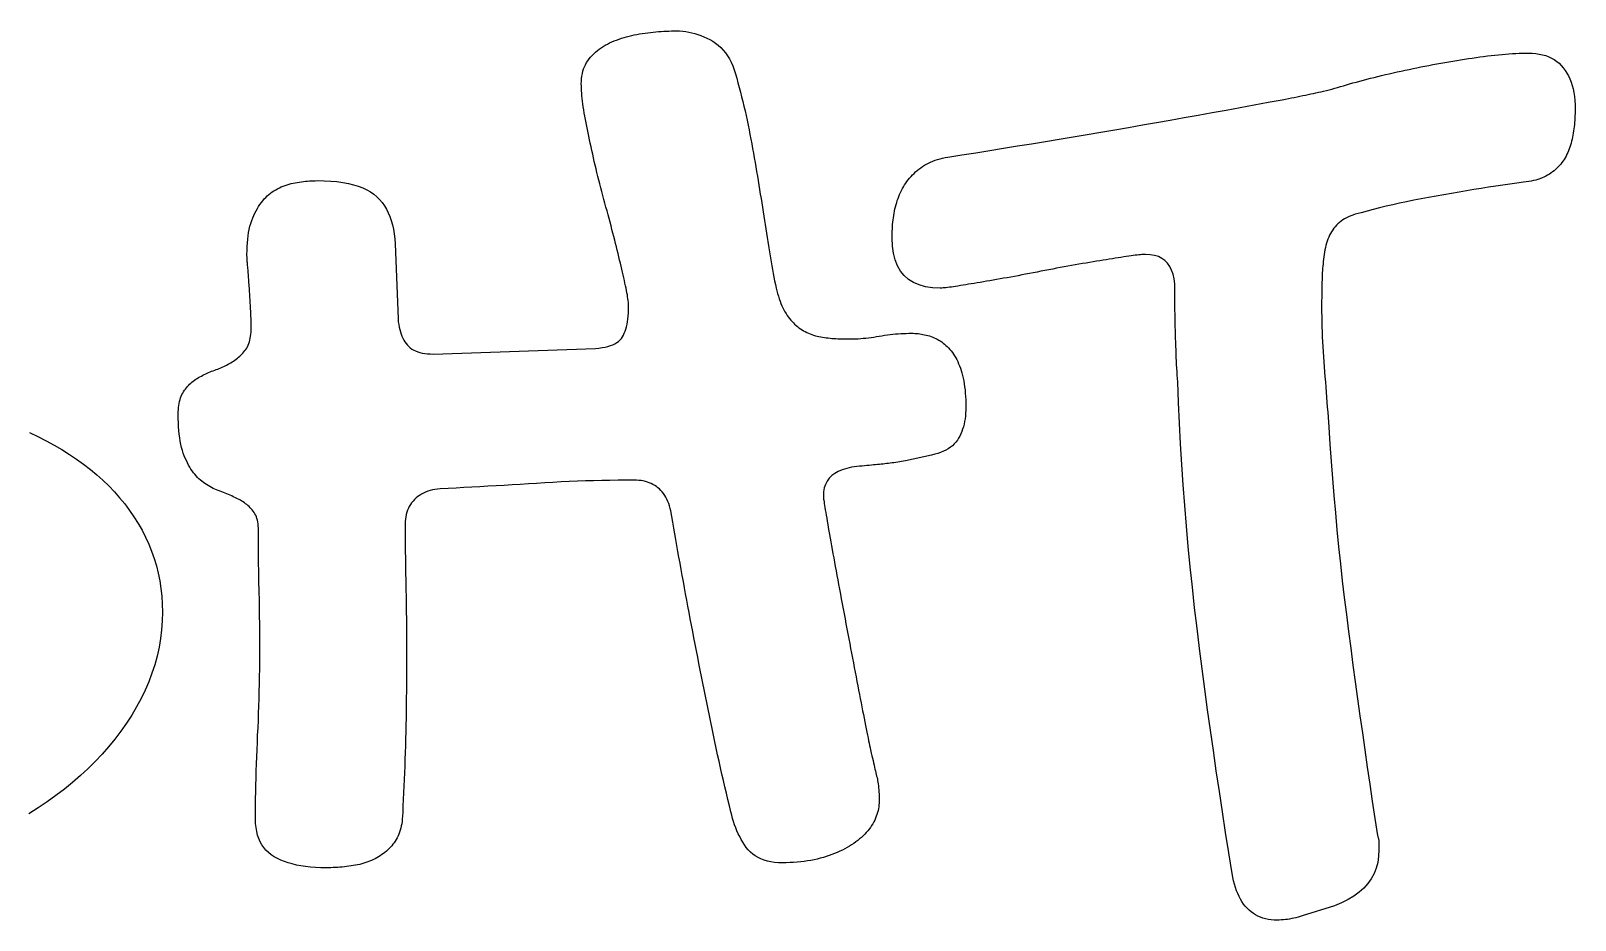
# Model space of a CAD drawing. Header units: millimetres. Extents: x 0 to 54.3, y 0.2 to 27.6.
# Drawn here: x 14.531 to 18.371, y 8.723 to 10.932 of the extents above; entities that cross this region are included whole.
import ezdxf

# ---------------------------------------------------------------- set-up
doc = ezdxf.new("R2010")
doc.units = ezdxf.units.MM

msp = doc.modelspace()

# ---------------------------------------------------------------- linework, layer by layer
for points in [[(16.0169, 10.2469), (16.0168, 10.2503), (16.0166, 10.254), (16.0163, 10.2579), (16.0159, 10.2621), (16.0153, 10.2666), (16.0146, 10.2714), (16.0138, 10.2764), (16.0129, 10.2817), (16.0118, 10.2873), (16.0107, 10.2932), (16.0094, 10.2993), (16.0079, 10.3057), (16.0064, 10.3123), (16.0049, 10.319), (16.0033, 10.326), (16.0016, 10.3331), (15.9999, 10.3403), (15.9982, 10.3477), (15.9964, 10.3553), (15.9945, 10.363), (15.9926, 10.3709), (15.9906, 10.379), (15.9886, 10.3872), (15.9866, 10.3956), (15.9845, 10.4041), (15.9823, 10.4127), (15.9801, 10.4214), (15.9779, 10.4302), (15.9756, 10.4391), (15.9732, 10.4481), (15.9708, 10.4572), (15.9684, 10.4664), (15.9659, 10.4757), (15.9633, 10.4851), (15.9607, 10.4946), (15.9581, 10.5042), (15.9554, 10.5138), (15.9529, 10.5234), (15.9503, 10.533), (15.9478, 10.5425), (15.9454, 10.552), (15.943, 10.5614), (15.9406, 10.5708), (15.9383, 10.5802), (15.9361, 10.5895), (15.9339, 10.5988), (15.9317, 10.608), (15.9296, 10.6173), (15.9276, 10.6264), (15.9256, 10.6355), (15.9236, 10.6444), (15.9217, 10.6533), (15.9198, 10.662), (15.918, 10.6707), (15.9163, 10.6792), (15.9146, 10.6877), (15.9129, 10.696), (15.9113, 10.7043), (15.9097, 10.7125), (15.9082, 10.7205), (15.9068, 10.7284), (15.9055, 10.7361), (15.9043, 10.7436), (15.9033, 10.7508), (15.9024, 10.7578), (15.9016, 10.7646), (15.9009, 10.7712), (15.9003, 10.7775), (15.8999, 10.7836), (15.8996, 10.7895), (15.8994, 10.7952), (15.8993, 10.8007), (15.8995, 10.8074), (15.9, 10.8139), (15.9008, 10.8202), (15.9019, 10.8263), (15.9034, 10.8322), (15.9051, 10.8378), (15.9072, 10.8433), (15.9096, 10.8485), (15.9124, 10.8536), (15.9154, 10.8584), (15.9188, 10.863), (15.9225, 10.8674), (15.9264, 10.8716), (15.9305, 10.8757), (15.9348, 10.8796), (15.9393, 10.8833), (15.9439, 10.8869), (15.9487, 10.8903), (15.9537, 10.8936), (15.9589, 10.8967), (15.9642, 10.8996), (15.9697, 10.9024), (15.9754, 10.905), (15.9812, 10.9075), (15.9872, 10.9098), (15.9933, 10.912), (15.9994, 10.914), (16.0056, 10.916), (16.0118, 10.9178), (16.0182, 10.9195), (16.0246, 10.9211), (16.0311, 10.9225), (16.0377, 10.9238), (16.0443, 10.925), (16.051, 10.9261), (16.0578, 10.9271), (16.0646, 10.9279), (16.0714, 10.9287), (16.0781, 10.9294), (16.0847, 10.93), (16.0913, 10.9306), (16.0979, 10.9311), (16.1044, 10.9315), (16.1108, 10.9318), (16.1172, 10.9321), (16.1236, 10.9323), (16.1299, 10.9324), (16.1361, 10.9324), (16.1438, 10.9322), (16.1515, 10.9317), (16.1591, 10.9308), (16.1667, 10.9295), (16.1743, 10.9279), (16.1818, 10.926), (16.1892, 10.9236), (16.1967, 10.9209), (16.2041, 10.9179), (16.2114, 10.9145), (16.2188, 10.9107), (16.2261, 10.9066), (16.2331, 10.902), (16.2398, 10.8969), (16.2461, 10.8912), (16.2521, 10.8849), (16.2576, 10.8781), (16.2628, 10.8708), (16.2676, 10.8628), (16.272, 10.8544), (16.276, 10.8453), (16.2796, 10.8357), (16.2828, 10.8256), (16.2857, 10.8149), (16.2889, 10.8033), (16.2921, 10.7917), (16.2951, 10.7801), (16.2981, 10.7685), (16.3009, 10.7569), (16.3037, 10.7452), (16.3064, 10.7336), (16.3091, 10.7219), (16.3116, 10.7102), (16.314, 10.6985), (16.3164, 10.6868), (16.3186, 10.6751), (16.3209, 10.6634), (16.323, 10.6518), (16.3252, 10.6402), (16.3273, 10.6286), (16.3293, 10.6171), (16.3313, 10.6057), (16.3333, 10.5943), (16.3353, 10.5829), (16.3372, 10.5716), (16.339, 10.5604), (16.3409, 10.5492), (16.3427, 10.538), (16.3445, 10.5269), (16.3462, 10.5159), (16.348, 10.5049), (16.3497, 10.494), (16.3514, 10.4832), (16.3531, 10.4724), (16.3548, 10.4616), (16.3565, 10.451), (16.3582, 10.4404), (16.3599, 10.4298), (16.3615, 10.4194), (16.3632, 10.4089), (16.3648, 10.3986), (16.3664, 10.3884), (16.3681, 10.3783), (16.3698, 10.3684), (16.3715, 10.3586), (16.3732, 10.3488), (16.3749, 10.3393), (16.3766, 10.3298), (16.3784, 10.3205), (16.3801, 10.3113), (16.3819, 10.3022), (16.3836, 10.2932), (16.3855, 10.2862), (16.3874, 10.2795), (16.3894, 10.273), (16.3915, 10.2667), (16.3936, 10.2607), (16.3959, 10.2549), (16.3982, 10.2494), (16.4007, 10.2441), (16.4032, 10.2391), (16.4058, 10.2344), (16.4085, 10.2298), (16.4112, 10.2255), (16.4141, 10.2215), (16.4171, 10.2176), (16.4201, 10.2138), (16.4233, 10.2102), (16.4266, 10.2068), (16.4299, 10.2035), (16.4334, 10.2004), (16.437, 10.1975), (16.4406, 10.1947), (16.4444, 10.192), (16.4482, 10.1896), (16.4522, 10.1873), (16.4562, 10.1851), (16.4603, 10.1831), (16.4644, 10.1812), (16.4686, 10.1795), (16.4728, 10.1778), (16.4771, 10.1764), (16.4814, 10.175), (16.4858, 10.1738), (16.4902, 10.1727), (16.4947, 10.1718), (16.4992, 10.171), (16.5038, 10.1704), (16.5085, 10.1698), (16.5131, 10.1693), (16.5179, 10.1688), (16.5227, 10.1684), (16.5276, 10.168), (16.5325, 10.1677), (16.5375, 10.1674), (16.5426, 10.1672), (16.5477, 10.167), (16.5529, 10.1669), (16.5582, 10.1668), (16.5635, 10.1668), (16.5694, 10.1668), (16.5755, 10.167), (16.5816, 10.1672), (16.5878, 10.1676), (16.5941, 10.168), (16.6004, 10.1686), (16.6068, 10.1692), (16.6133, 10.17), (16.6199, 10.1708), (16.6265, 10.1717), (16.6332, 10.1728), (16.64, 10.1739), (16.6468, 10.175), (16.6536, 10.1761), (16.6604, 10.177), (16.6671, 10.1779), (16.6738, 10.1786), (16.6805, 10.1793), (16.6872, 10.1798), (16.6938, 10.1802), (16.7005, 10.1806), (16.707, 10.1808), (16.7136, 10.181), (16.7202, 10.181), (16.7243, 10.181), (16.7284, 10.1808), (16.7326, 10.1805), (16.7367, 10.1801), (16.7408, 10.1796), (16.7449, 10.179), (16.7489, 10.1783), (16.753, 10.1775), (16.757, 10.1765), (16.7611, 10.1755), (16.7651, 10.1743), (16.7691, 10.173), (16.7731, 10.1716), (16.777, 10.17), (16.7809, 10.1682), (16.7846, 10.1663), (16.7884, 10.1642), (16.792, 10.1619), (16.7956, 10.1594), (16.7992, 10.1568), (16.8027, 10.154), (16.8061, 10.151), (16.8094, 10.1479), (16.8127, 10.1445), (16.8159, 10.141), (16.819, 10.1373), (16.822, 10.1334), (16.8249, 10.1292), (16.8277, 10.1248), (16.8303, 10.1203), (16.8329, 10.1155), (16.8353, 10.1105), (16.8376, 10.1053), (16.8398, 10.0999), (16.8419, 10.0943), (16.8439, 10.0884), (16.8457, 10.0824), (16.8474, 10.076), (16.849, 10.0694), (16.8503, 10.0625), (16.8515, 10.0554), (16.8526, 10.0479), (16.8535, 10.0402), (16.8542, 10.0323), (16.8547, 10.024), (16.8552, 10.0155), (16.8554, 10.0067), (16.8555, 9.9976), (16.8553, 9.99), (16.855, 9.9826), (16.8544, 9.9754), (16.8535, 9.9685), (16.8524, 9.9617), (16.851, 9.9551), (16.8494, 9.9488), (16.8476, 9.9426), (16.8455, 9.9367), (16.8431, 9.931), (16.8405, 9.9255), (16.8377, 9.9202), (16.8345, 9.9151), (16.8308, 9.9104), (16.8268, 9.9059), (16.8222, 9.9017), (16.8173, 9.8978), (16.8119, 9.8941), (16.806, 9.8908), (16.7997, 9.8877), (16.7929, 9.885), (16.7857, 9.8825), (16.7781, 9.8803), (16.77, 9.8783), (16.7059, 9.8641), (16.7009, 9.8632), (16.6959, 9.8624), (16.6911, 9.8616), (16.6862, 9.8608), (16.6815, 9.8601), (16.6768, 9.8594), (16.6721, 9.8588), (16.6675, 9.8582), (16.663, 9.8576), (16.6586, 9.8571), (16.6542, 9.8566), (16.6498, 9.8561), (16.6454, 9.8556), (16.6408, 9.8552), (16.6361, 9.8547), (16.6311, 9.8542), (16.626, 9.8537), (16.6207, 9.8532), (16.6152, 9.8527), (16.6095, 9.8521), (16.6036, 9.8516), (16.5975, 9.851), (16.5913, 9.8504), (16.5848, 9.8499), (16.5715, 9.848), (16.5593, 9.8454), (16.5482, 9.842), (16.5383, 9.8378), (16.5296, 9.8329), (16.5221, 9.8272), (16.5157, 9.8207), (16.5104, 9.8135), (16.5064, 9.8055), (16.5035, 9.7967), (16.5017, 9.7872), (16.5012, 9.7769), (16.5012, 9.7757), (16.5013, 9.774), (16.5016, 9.7719), (16.5019, 9.7691), (16.5024, 9.7659), (16.5029, 9.7622), (16.5036, 9.7579), (16.5043, 9.7531), (16.5052, 9.7478), (16.5061, 9.742), (16.5071, 9.7356), (16.5083, 9.7288), (16.5095, 9.7215), (16.5108, 9.714), (16.5121, 9.7061), (16.5135, 9.698), (16.515, 9.6896), (16.5165, 9.6809), (16.5181, 9.672), (16.5197, 9.6627), (16.5215, 9.6532), (16.5232, 9.6433), (16.5251, 9.6332), (16.527, 9.6228), (16.5289, 9.6122), (16.5309, 9.6014), (16.5329, 9.5905), (16.535, 9.5793), (16.5371, 9.568), (16.5392, 9.5565), (16.5414, 9.5449), (16.5436, 9.533), (16.5458, 9.521), (16.5481, 9.5088), (16.5504, 9.4965), (16.5528, 9.484), (16.5552, 9.4714), (16.5575, 9.4589), (16.5599, 9.4465), (16.5622, 9.4342), (16.5645, 9.422), (16.5668, 9.4098), (16.5691, 9.3978), (16.5714, 9.3858), (16.5737, 9.374), (16.5759, 9.3622), (16.5782, 9.3505), (16.5804, 9.3389), (16.5826, 9.3274), (16.5848, 9.3161), (16.5869, 9.3051), (16.589, 9.2942), (16.591, 9.2836), (16.5931, 9.2732), (16.5951, 9.263), (16.597, 9.253), (16.5989, 9.2432), (16.6008, 9.2336), (16.6026, 9.2243), (16.6044, 9.2151), (16.6062, 9.2063), (16.6078, 9.1979), (16.6094, 9.1899), (16.6109, 9.1824), (16.6124, 9.1753), (16.6138, 9.1686), (16.6151, 9.1624), (16.6163, 9.1565), (16.6174, 9.1512), (16.6185, 9.1462), (16.6195, 9.1417), (16.6204, 9.1377), (16.6219, 9.1312), (16.6233, 9.1251), (16.6247, 9.1192), (16.626, 9.1135), (16.6272, 9.1081), (16.6285, 9.1029), (16.6296, 9.098), (16.6307, 9.0933), (16.6318, 9.0889), (16.6328, 9.0847), (16.6338, 9.0808), (16.6347, 9.0771), (16.6355, 9.0734), (16.6363, 9.0695), (16.637, 9.0654), (16.6377, 9.0611), (16.6382, 9.0565), (16.6387, 9.0517), (16.6391, 9.0467), (16.6394, 9.0415), (16.6397, 9.0361), (16.6399, 9.0304), (16.64, 9.0245), (16.64, 9.0184), (16.6399, 9.0136), (16.6396, 9.0089), (16.639, 9.0042), (16.6383, 8.9995), (16.6372, 8.9948), (16.636, 8.9901), (16.6346, 8.9854), (16.6329, 8.9808), (16.631, 8.9761), (16.6289, 8.9715), (16.6266, 8.9669), (16.624, 8.9623), (16.6212, 8.9577), (16.6182, 8.9532), (16.615, 8.9489), (16.6116, 8.9446), (16.608, 8.9404), (16.6042, 8.9362), (16.6002, 8.9322), (16.5959, 8.9282), (16.5915, 8.9244), (16.5868, 8.9206), (16.5819, 8.9169), (16.5768, 8.9133), (16.5715, 8.9098), (16.5661, 8.9064), (16.5604, 8.9031), (16.5546, 8.9), (16.5485, 8.8969), (16.5423, 8.8939), (16.5359, 8.8911), (16.5293, 8.8884), (16.5226, 8.8858), (16.5156, 8.8833), (16.5085, 8.8809), (16.5012, 8.8786), (16.4936, 8.8765), (16.486, 8.8745), (16.4781, 8.8727), (16.4701, 8.8712), (16.4619, 8.8698), (16.4535, 8.8686), (16.445, 8.8676), (16.4363, 8.8667), (16.4274, 8.8661), (16.4183, 8.8656), (16.4091, 8.8653), (16.3997, 8.8652), (16.3895, 8.8655), (16.3799, 8.8663), (16.3707, 8.8676), (16.362, 8.8695), (16.3538, 8.8719), (16.346, 8.8748), (16.3388, 8.8783), (16.332, 8.8822), (16.3257, 8.8868), (16.3199, 8.8918), (16.3146, 8.8974), (16.3097, 8.9035), (16.3053, 8.91), (16.301, 8.9166), (16.297, 8.9234), (16.2932, 8.9303), (16.2897, 8.9374), (16.2864, 8.9447), (16.2833, 8.9521), (16.2805, 8.9597), (16.2779, 8.9674), (16.2755, 8.9754), (16.2734, 8.9834), (16.2715, 8.9917), (16.2676, 9.0071), (16.2638, 9.0227), (16.2601, 9.0383), (16.2563, 9.054), (16.2526, 9.0697), (16.249, 9.0856), (16.2454, 9.1015), (16.2418, 9.1175), (16.2382, 9.1335), (16.2347, 9.1497), (16.2313, 9.1659), (16.2278, 9.1822), (16.2244, 9.1985), (16.2211, 9.2148), (16.2177, 9.231), (16.2144, 9.2473), (16.2111, 9.2635), (16.2078, 9.2796), (16.2046, 9.2958), (16.2013, 9.3119), (16.1981, 9.3281), (16.195, 9.3441), (16.1918, 9.3602), (16.1887, 9.3762), (16.1856, 9.3922), (16.1825, 9.4082), (16.1794, 9.424), (16.1764, 9.4398), (16.1734, 9.4556), (16.1704, 9.4713), (16.1675, 9.4869), (16.1645, 9.5025), (16.1616, 9.518), (16.1587, 9.5334), (16.1559, 9.5488), (16.1531, 9.5641), (16.1503, 9.5793), (16.1475, 9.5944), (16.1448, 9.6094), (16.1421, 9.6243), (16.1394, 9.6391), (16.1368, 9.6538), (16.1342, 9.6683), (16.1317, 9.6828), (16.1292, 9.6971), (16.1267, 9.7113), (16.1243, 9.7255), (16.1219, 9.7395), (16.1203, 9.7459), (16.1185, 9.752), (16.1166, 9.7578), (16.1144, 9.7633), (16.112, 9.7686), (16.1094, 9.7735), (16.1067, 9.7782), (16.1037, 9.7826), (16.1005, 9.7867), (16.0972, 9.7905), (16.0936, 9.7941), (16.0899, 9.7973), (16.0859, 9.8003), (16.0818, 9.803), (16.0775, 9.8055), (16.073, 9.8077), (16.0684, 9.8097), (16.0636, 9.8114), (16.0586, 9.8128), (16.0535, 9.814), (16.0481, 9.8149), (16.0426, 9.8155), (16.0369, 9.8159), (16.0311, 9.816), (16.0109, 9.816), (15.9907, 9.8158), (15.9705, 9.8155), (15.9503, 9.8151), (15.93, 9.8146), (15.9098, 9.814), (15.8895, 9.8133), (15.8693, 9.8125), (15.849, 9.8115), (15.8287, 9.8105), (15.8084, 9.8093), (15.7881, 9.808), (15.7678, 9.8067), (15.7475, 9.8054), (15.7274, 9.8042), (15.7072, 9.803), (15.6872, 9.8018), (15.6672, 9.8007), (15.6473, 9.7996), (15.6274, 9.7985), (15.6076, 9.7975), (15.5879, 9.7965), (15.5682, 9.7956), (15.5486, 9.7947), (15.5419, 9.7939), (15.5354, 9.7929), (15.5292, 9.7917), (15.5233, 9.7901), (15.5175, 9.7883), (15.5121, 9.7862), (15.5069, 9.7838), (15.5019, 9.7812), (15.4972, 9.7783), (15.4927, 9.7751), (15.4885, 9.7717), (15.4845, 9.768), (15.4808, 9.764), (15.4774, 9.7598), (15.4744, 9.7555), (15.4716, 9.7509), (15.4692, 9.7462), (15.4671, 9.7412), (15.4653, 9.7361), (15.4639, 9.7308), (15.4628, 9.7252), (15.462, 9.7195), (15.4615, 9.7136), (15.4613, 9.7074), (15.4613, 9.6935), (15.4614, 9.6796), (15.4614, 9.6657), (15.4615, 9.6518), (15.4616, 9.638), (15.4618, 9.6242), (15.4619, 9.6104), (15.4621, 9.5966), (15.4623, 9.5829), (15.4626, 9.5692), (15.4628, 9.5555), (15.4631, 9.5418), (15.4634, 9.5282), (15.4637, 9.5144), (15.4639, 9.5007), (15.4641, 9.4868), (15.4643, 9.473), (15.4644, 9.459), (15.4646, 9.4451), (15.4647, 9.431), (15.4648, 9.417), (15.4648, 9.4029), (15.4649, 9.3887), (15.4649, 9.3745), (15.4649, 9.3581), (15.4648, 9.3417), (15.4647, 9.3252), (15.4646, 9.3086), (15.4644, 9.2919), (15.4642, 9.2752), (15.464, 9.2584), (15.4637, 9.2415), (15.4634, 9.2246), (15.463, 9.2075), (15.4626, 9.1904), (15.4622, 9.1733), (15.4618, 9.1561), (15.4613, 9.139), (15.4607, 9.1221), (15.4601, 9.1052), (15.4595, 9.0884), (15.4589, 9.0718), (15.4582, 9.0552), (15.4575, 9.0387), (15.4567, 9.0224), (15.4559, 9.0061), (15.4551, 8.9899), (15.4542, 8.9738), (15.4535, 8.968), (15.4527, 8.9623), (15.4516, 8.9568), (15.4504, 8.9515), (15.4489, 8.9463), (15.4473, 8.9414), (15.4455, 8.9365), (15.4435, 8.9319), (15.4414, 8.9274), (15.439, 8.9232), (15.4365, 8.919), (15.4337, 8.9151), (15.4309, 8.9113), (15.4278, 8.9076), (15.4247, 8.9041), (15.4215, 8.9006), (15.4181, 8.8973), (15.4146, 8.8942), (15.411, 8.8911), (15.4072, 8.8882), (15.4034, 8.8854), (15.3994, 8.8827), (15.3952, 8.8801), (15.391, 8.8777), (15.3866, 8.8754), (15.3822, 8.8732), (15.3776, 8.8711), (15.373, 8.8692), (15.3682, 8.8674), (15.3634, 8.8657), (15.3585, 8.8641), (15.3534, 8.8627), (15.3483, 8.8613), (15.343, 8.8601), (15.3377, 8.8591), (15.3322, 8.8581), (15.3267, 8.8573), (15.3212, 8.8565), (15.3157, 8.8558), (15.3102, 8.8551), (15.3046, 8.8546), (15.2991, 8.8541), (15.2935, 8.8537), (15.2879, 8.8534), (15.2823, 8.8531), (15.2767, 8.8529), (15.2711, 8.8528), (15.2655, 8.8528), (15.2518, 8.853), (15.2386, 8.8535), (15.226, 8.8545), (15.2138, 8.8558), (15.2022, 8.8576), (15.1911, 8.8597), (15.1806, 8.8622), (15.1705, 8.865), (15.161, 8.8683), (15.152, 8.8719), (15.1435, 8.876), (15.1355, 8.8804), (15.1281, 8.8852), (15.1214, 8.8906), (15.1152, 8.8966), (15.1098, 8.903), (15.105, 8.91), (15.1008, 8.9175), (15.0972, 8.9256), (15.0943, 8.9342), (15.0921, 8.9433), (15.0905, 8.953), (15.0895, 8.9631), (15.0892, 8.9738), (15.0892, 8.9905), (15.0894, 9.0073), (15.0895, 9.0243), (15.0898, 9.0413), (15.0901, 9.0585), (15.0905, 9.0758), (15.091, 9.0932), (15.0916, 9.1107), (15.0922, 9.1284), (15.0929, 9.1462), (15.0937, 9.1641), (15.0945, 9.1822), (15.0954, 9.2003), (15.0962, 9.2184), (15.0969, 9.2366), (15.0975, 9.2548), (15.0981, 9.273), (15.0986, 9.2912), (15.099, 9.3095), (15.0993, 9.3278), (15.0996, 9.3461), (15.0997, 9.3644), (15.0998, 9.3828), (15.0999, 9.4012), (15.0999, 9.4136), (15.0998, 9.426), (15.0998, 9.4383), (15.0997, 9.4505), (15.0996, 9.4627), (15.0994, 9.4748), (15.0993, 9.4869), (15.0991, 9.4989), (15.0989, 9.5108), (15.0987, 9.5227), (15.0984, 9.5345), (15.0981, 9.5463), (15.0978, 9.558), (15.0976, 9.5698), (15.0973, 9.5817), (15.0971, 9.5937), (15.0969, 9.6057), (15.0968, 9.6177), (15.0966, 9.6298), (15.0965, 9.642), (15.0964, 9.6543), (15.0964, 9.6666), (15.0963, 9.679), (15.0963, 9.6914), (15.0962, 9.6969), (15.0959, 9.7022), (15.0954, 9.7073), (15.0946, 9.7121), (15.0937, 9.7166), (15.0925, 9.721), (15.0912, 9.7251), (15.0896, 9.729), (15.0878, 9.7326), (15.0858, 9.736), (15.0836, 9.7392), (15.0812, 9.7421), (15.0786, 9.7449), (15.076, 9.7476), (15.0732, 9.7502), (15.0704, 9.7527), (15.0675, 9.7552), (15.0645, 9.7575), (15.0614, 9.7598), (15.0582, 9.7619), (15.055, 9.764), (15.0516, 9.766), (15.0482, 9.7679), (15.0447, 9.7697), (15.0411, 9.7715), (15.0374, 9.7733), (15.0337, 9.775), (15.0299, 9.7768), (15.026, 9.7785), (15.022, 9.7802), (15.0179, 9.7819), (15.0138, 9.7836), (15.0096, 9.7853), (15.0054, 9.7869), (15.001, 9.7886), (14.9966, 9.7902), (14.9922, 9.7919), (14.9879, 9.7937), (14.9836, 9.7957), (14.9794, 9.7978), (14.9753, 9.8001), (14.9712, 9.8025), (14.9673, 9.805), (14.9634, 9.8076), (14.9596, 9.8104), (14.9558, 9.8133), (14.9521, 9.8164), (14.9485, 9.8196), (14.945, 9.823), (14.9416, 9.8266), (14.9382, 9.8305), (14.935, 9.8346), (14.9318, 9.839), (14.9287, 9.8436), (14.9257, 9.8485), (14.9228, 9.8536), (14.92, 9.859), (14.9173, 9.8646), (14.9146, 9.8705), (14.912, 9.8766), (14.9096, 9.883), (14.9074, 9.8898), (14.9054, 9.897), (14.9036, 9.9047), (14.9021, 9.9127), (14.9007, 9.9211), (14.8995, 9.9299), (14.8986, 9.9391), (14.8979, 9.9487), (14.8973, 9.9587), (14.897, 9.9691), (14.8969, 9.9798), (14.897, 9.9857), (14.8973, 9.9913), (14.8977, 9.9967), (14.8984, 10.0019), (14.8992, 10.0069), (14.9002, 10.0117), (14.9015, 10.0162), (14.9028, 10.0206), (14.9044, 10.0247), (14.9062, 10.0287), (14.9081, 10.0324), (14.9103, 10.0359), (14.9125, 10.0393), (14.9149, 10.0425), (14.9174, 10.0457), (14.92, 10.0487), (14.9226, 10.0516), (14.9254, 10.0544), (14.9283, 10.0571), (14.9312, 10.0597), (14.9343, 10.0621), (14.9375, 10.0645), (14.9407, 10.0667), (14.9441, 10.0689), (14.9475, 10.0709), (14.951, 10.0729), (14.9545, 10.0748), (14.958, 10.0767), (14.9616, 10.0785), (14.9652, 10.0802), (14.9689, 10.0819), (14.9726, 10.0835), (14.9763, 10.0851), (14.9801, 10.0865), (14.9839, 10.088), (14.9877, 10.0893), (14.9916, 10.0907), (14.9954, 10.0921), (14.9991, 10.0936), (15.0028, 10.0952), (15.0065, 10.0968), (15.0102, 10.0985), (15.0138, 10.1002), (15.0174, 10.102), (15.0209, 10.1039), (15.0244, 10.1058), (15.0279, 10.1078), (15.0313, 10.1098), (15.0347, 10.1119), (15.038, 10.1141), (15.0411, 10.1164), (15.0442, 10.1188), (15.0472, 10.1213), (15.05, 10.1238), (15.0528, 10.1265), (15.0555, 10.1292), (15.058, 10.132), (15.0605, 10.1349), (15.0629, 10.1379), (15.0652, 10.141), (15.0673, 10.1442), (15.0692, 10.1477), (15.071, 10.1514), (15.0726, 10.1553), (15.074, 10.1595), (15.0752, 10.1639), (15.0762, 10.1685), (15.077, 10.1734), (15.0777, 10.1785), (15.0781, 10.1839), (15.0784, 10.1895), (15.0785, 10.1953), (15.0785, 10.1989), (15.0785, 10.2026), (15.0784, 10.2065), (15.0783, 10.2104), (15.0782, 10.2145), (15.0781, 10.2186), (15.0779, 10.2229), (15.0777, 10.2273), (15.0775, 10.2318), (15.0773, 10.2365), (15.077, 10.2412), (15.0767, 10.246), (15.0764, 10.2509), (15.0761, 10.2557), (15.0759, 10.2605), (15.0756, 10.2653), (15.0753, 10.27), (15.075, 10.2747), (15.0747, 10.2794), (15.0744, 10.284), (15.0741, 10.2886), (15.0738, 10.2931), (15.0735, 10.2976), (15.0732, 10.3021), (15.0729, 10.3065), (15.0726, 10.3108), (15.0723, 10.3151), (15.072, 10.3192), (15.0717, 10.3233), (15.0714, 10.3273), (15.0711, 10.3311), (15.0708, 10.3349), (15.0705, 10.3387), (15.0702, 10.3423), (15.0699, 10.3458), (15.0696, 10.3493), (15.0693, 10.3526), (15.0691, 10.3557), (15.0688, 10.3587), (15.0686, 10.3615), (15.0684, 10.364), (15.0683, 10.3664), (15.0681, 10.3686), (15.068, 10.3707), (15.0679, 10.3725), (15.0679, 10.3741), (15.0679, 10.3756), (15.0678, 10.3769), (15.068, 10.3868), (15.0683, 10.3964), (15.0689, 10.4057), (15.0697, 10.4146), (15.0708, 10.4232), (15.0721, 10.4314), (15.0736, 10.4393), (15.0754, 10.4469), (15.0774, 10.4542), (15.0796, 10.4611), (15.0821, 10.4677), (15.0848, 10.4739), (15.0876, 10.4799), (15.0906, 10.4856), (15.0937, 10.4911), (15.0969, 10.4963), (15.1002, 10.5013), (15.1037, 10.506), (15.1072, 10.5105), (15.1109, 10.5147), (15.1146, 10.5187), (15.1185, 10.5224), (15.1225, 10.5259), (15.1266, 10.5291), (15.1308, 10.5322), (15.1351, 10.535), (15.1394, 10.5377), (15.1439, 10.5402), (15.1484, 10.5425), (15.1531, 10.5447), (15.1578, 10.5467), (15.1626, 10.5485), (15.1675, 10.5502), (15.1725, 10.5516), (15.1775, 10.5529), (15.1827, 10.5541), (15.1879, 10.555), (15.193, 10.556), (15.1981, 10.5568), (15.2032, 10.5575), (15.2082, 10.5582), (15.2132, 10.5587), (15.2181, 10.5592), (15.223, 10.5596), (15.2279, 10.5599), (15.2328, 10.5601), (15.2376, 10.5602), (15.2423, 10.5603), (15.2597, 10.56), (15.2761, 10.5592), (15.2917, 10.5578), (15.3063, 10.5558), (15.3201, 10.5533), (15.3329, 10.5503), (15.3448, 10.5467), (15.3559, 10.5425), (15.366, 10.5377), (15.3752, 10.5325), (15.3836, 10.5266), (15.391, 10.5202), (15.3977, 10.5133), (15.4039, 10.5059), (15.4095, 10.4979), (15.4146, 10.4895), (15.4192, 10.4805), (15.4233, 10.471), (15.4268, 10.4611), (15.4298, 10.4506), (15.4322, 10.4396), (15.4342, 10.4281), (15.4355, 10.4161), (15.4364, 10.4036), (15.4435, 10.2166), (15.4442, 10.2097), (15.4452, 10.203), (15.4463, 10.1966), (15.4477, 10.1904), (15.4493, 10.1846), (15.4511, 10.179), (15.4531, 10.1738), (15.4554, 10.1688), (15.4579, 10.1641), (15.4606, 10.1596), (15.4635, 10.1555), (15.4667, 10.1517), (15.4701, 10.1481), (15.4739, 10.1449), (15.478, 10.1419), (15.4825, 10.1393), (15.4873, 10.137), (15.4925, 10.135), (15.498, 10.1333), (15.5039, 10.1319), (15.5101, 10.1308), (15.5166, 10.13), (15.5235, 10.1296), (15.5308, 10.1294), (15.9349, 10.1436), (15.9433, 10.1444), (15.9511, 10.1454), (15.9585, 10.1468), (15.9653, 10.1484), (15.9716, 10.1503), (15.9775, 10.1525), (15.9828, 10.1551), (15.9876, 10.1579), (15.9919, 10.161), (15.9957, 10.1644), (15.9989, 10.1681), (16.0017, 10.1721), (16.0041, 10.1765), (16.0063, 10.1811), (16.0083, 10.1862), (16.0101, 10.1915), (16.0117, 10.1972), (16.0131, 10.2033), (16.0142, 10.2097), (16.0152, 10.2164), (16.0159, 10.2235), (16.0164, 10.231), (16.0167, 10.2388), (16.0169, 10.2469)], [(17.3024, 10.3769), (17.2998, 10.3768), (17.2969, 10.3767), (17.2936, 10.3765), (17.29, 10.3762), (17.286, 10.3758), (17.2817, 10.3753), (17.277, 10.3748), (17.2719, 10.3741), (17.2665, 10.3734), (17.2607, 10.3726), (17.2546, 10.3717), (17.2481, 10.3707), (17.2413, 10.3696), (17.2344, 10.3685), (17.2272, 10.3674), (17.2199, 10.3662), (17.2124, 10.365), (17.2047, 10.3638), (17.1968, 10.3625), (17.1887, 10.3612), (17.1805, 10.3598), (17.172, 10.3584), (17.1634, 10.357), (17.1546, 10.3555), (17.1457, 10.354), (17.1366, 10.3525), (17.1276, 10.3509), (17.1184, 10.3493), (17.1092, 10.3476), (17.0998, 10.346), (17.0905, 10.3442), (17.081, 10.3425), (17.0715, 10.3407), (17.0619, 10.3388), (17.0522, 10.337), (17.0424, 10.335), (17.0327, 10.3331), (17.023, 10.3313), (17.0135, 10.3294), (17.004, 10.3276), (16.9947, 10.3259), (16.9855, 10.3241), (16.9763, 10.3225), (16.9672, 10.3208), (16.9583, 10.3192), (16.9494, 10.3176), (16.9407, 10.3161), (16.932, 10.3146), (16.9235, 10.3131), (16.9152, 10.3117), (16.9071, 10.3103), (16.8991, 10.3089), (16.8913, 10.3076), (16.8837, 10.3063), (16.8763, 10.3051), (16.8691, 10.3039), (16.8621, 10.3027), (16.8553, 10.3016), (16.8486, 10.3005), (16.8421, 10.2994), (16.8359, 10.2984), (16.8301, 10.2975), (16.8246, 10.2967), (16.8195, 10.296), (16.8147, 10.2953), (16.8103, 10.2948), (16.8062, 10.2943), (16.8026, 10.2939), (16.7992, 10.2936), (16.7962, 10.2934), (16.7936, 10.2932), (16.7914, 10.2932), (16.7723, 10.2941), (16.7549, 10.2967), (16.7392, 10.301), (16.7251, 10.3071), (16.7127, 10.3148), (16.7019, 10.3244), (16.6928, 10.3356), (16.6853, 10.3486), (16.6795, 10.3633), (16.6754, 10.3798), (16.6729, 10.3979), (16.6721, 10.4178), (16.6721, 10.4235), (16.6723, 10.4291), (16.6725, 10.4347), (16.6728, 10.4403), (16.6732, 10.4459), (16.6736, 10.4514), (16.6742, 10.457), (16.6748, 10.4626), (16.6756, 10.4681), (16.6764, 10.4736), (16.6773, 10.4791), (16.6783, 10.4846), (16.6794, 10.4901), (16.6807, 10.4954), (16.682, 10.5007), (16.6836, 10.506), (16.6852, 10.5111), (16.687, 10.5162), (16.6889, 10.5212), (16.691, 10.5262), (16.6932, 10.531), (16.6955, 10.5358), (16.698, 10.5405), (16.7006, 10.5451), (16.7033, 10.5497), (16.7062, 10.5541), (16.7092, 10.5584), (16.7124, 10.5627), (16.7158, 10.5668), (16.7193, 10.5707), (16.7229, 10.5746), (16.7267, 10.5784), (16.7306, 10.582), (16.7347, 10.5856), (16.7389, 10.589), (16.7433, 10.5923), (16.7479, 10.5955), (16.7526, 10.5985), (16.7575, 10.6013), (16.7627, 10.604), (16.768, 10.6065), (16.7736, 10.6088), (16.7793, 10.6109), (16.7852, 10.6129), (16.7914, 10.6147), (16.7977, 10.6163), (16.8042, 10.6178), (16.811, 10.619), (16.8457, 10.6244), (16.8804, 10.6298), (16.915, 10.6353), (16.9496, 10.6408), (16.9843, 10.6464), (17.0188, 10.652), (17.0534, 10.6576), (17.0879, 10.6634), (17.1224, 10.6691), (17.1569, 10.6749), (17.1914, 10.6808), (17.2258, 10.6867), (17.2603, 10.6927), (17.2948, 10.6987), (17.3293, 10.7047), (17.3639, 10.7108), (17.3986, 10.717), (17.4332, 10.7232), (17.468, 10.7295), (17.5028, 10.7358), (17.5376, 10.7421), (17.5725, 10.7485), (17.6075, 10.755), (17.6425, 10.7615), (17.6501, 10.763), (17.6576, 10.7644), (17.665, 10.7659), (17.6723, 10.7673), (17.6795, 10.7687), (17.6865, 10.7702), (17.6934, 10.7716), (17.7002, 10.773), (17.7069, 10.7743), (17.7134, 10.7757), (17.7198, 10.7771), (17.7261, 10.7784), (17.7324, 10.7798), (17.7389, 10.7812), (17.7454, 10.7828), (17.7521, 10.7844), (17.7588, 10.7862), (17.7658, 10.788), (17.7728, 10.7899), (17.78, 10.7918), (17.7872, 10.7939), (17.7946, 10.7961), (17.8022, 10.7983), (17.8098, 10.8007), (17.8182, 10.803), (17.8267, 10.8054), (17.8353, 10.8077), (17.8441, 10.81), (17.8529, 10.8124), (17.8619, 10.8147), (17.871, 10.817), (17.8803, 10.8192), (17.8896, 10.8215), (17.8991, 10.8238), (17.9087, 10.826), (17.9184, 10.8283), (17.9282, 10.8305), (17.938, 10.8326), (17.9479, 10.8348), (17.9577, 10.8369), (17.9676, 10.8389), (17.9774, 10.8409), (17.9873, 10.8429), (17.9972, 10.8449), (18.0071, 10.8468), (18.017, 10.8487), (18.0269, 10.8505), (18.0368, 10.8523), (18.0468, 10.854), (18.0566, 10.8557), (18.0664, 10.8574), (18.0762, 10.859), (18.0859, 10.8606), (18.0956, 10.8621), (18.1052, 10.8635), (18.1148, 10.8649), (18.1243, 10.8663), (18.1338, 10.8676), (18.1432, 10.8689), (18.1526, 10.8701), (18.1619, 10.8712), (18.171, 10.8723), (18.18, 10.8732), (18.1889, 10.874), (18.1976, 10.8748), (18.2062, 10.8754), (18.2147, 10.876), (18.223, 10.8764), (18.2312, 10.8768), (18.2393, 10.877), (18.2472, 10.8772), (18.255, 10.8772), (18.2643, 10.877), (18.2732, 10.8762), (18.2817, 10.8749), (18.2899, 10.8732), (18.2976, 10.8709), (18.305, 10.8681), (18.312, 10.8648), (18.3187, 10.861), (18.3249, 10.8567), (18.3308, 10.8519), (18.3362, 10.8465), (18.3413, 10.8407), (18.346, 10.8344), (18.3503, 10.8277), (18.3542, 10.8206), (18.3576, 10.8131), (18.3607, 10.8052), (18.3633, 10.7969), (18.3656, 10.7881), (18.3674, 10.779), (18.3689, 10.7694), (18.3699, 10.7595), (18.3705, 10.7491), (18.3707, 10.7383), (18.3707, 10.7327), (18.3705, 10.7271), (18.3704, 10.7216), (18.3701, 10.7161), (18.3698, 10.7106), (18.3694, 10.7052), (18.3689, 10.6998), (18.3683, 10.6944), (18.3677, 10.6891), (18.367, 10.6838), (18.3662, 10.6786), (18.3653, 10.6733), (18.3644, 10.6682), (18.3633, 10.6631), (18.3621, 10.6582), (18.3608, 10.6533), (18.3594, 10.6485), (18.3578, 10.6437), (18.3561, 10.6391), (18.3543, 10.6346), (18.3523, 10.6301), (18.3503, 10.6257), (18.3481, 10.6215), (18.3458, 10.6173), (18.3433, 10.6132), (18.3407, 10.6092), (18.338, 10.6054), (18.3351, 10.6016), (18.332, 10.598), (18.3288, 10.5946), (18.3255, 10.5912), (18.322, 10.588), (18.3184, 10.5849), (18.3146, 10.5819), (18.3107, 10.579), (18.3066, 10.5763), (18.3023, 10.5737), (18.2979, 10.5713), (18.2932, 10.5691), (18.2884, 10.567), (18.2833, 10.5651), (18.2781, 10.5634), (18.2727, 10.5619), (18.267, 10.5605), (18.2612, 10.5593), (18.2552, 10.5583), (18.2489, 10.5574), (18.2425, 10.5567), (18.2255, 10.5543), (18.2083, 10.5518), (18.1909, 10.5492), (18.1733, 10.5465), (18.1554, 10.5438), (18.1374, 10.5409), (18.1192, 10.538), (18.1008, 10.535), (18.0822, 10.5319), (18.0635, 10.5287), (18.0445, 10.5254), (18.0253, 10.522), (18.0062, 10.5186), (17.9875, 10.5151), (17.9693, 10.5115), (17.9515, 10.5079), (17.9341, 10.5042), (17.9171, 10.5004), (17.9005, 10.4966), (17.8844, 10.4927), (17.8687, 10.4888), (17.8534, 10.4848), (17.8385, 10.4807), (17.8241, 10.4766), (17.8183, 10.4747), (17.8127, 10.4727), (17.8074, 10.4704), (17.8023, 10.468), (17.7975, 10.4654), (17.7929, 10.4626), (17.7886, 10.4596), (17.7845, 10.4564), (17.7807, 10.4531), (17.7771, 10.4495), (17.7737, 10.4458), (17.7707, 10.4419), (17.7678, 10.4378), (17.7651, 10.4335), (17.7625, 10.4291), (17.7602, 10.4246), (17.758, 10.4198), (17.756, 10.4149), (17.7541, 10.4099), (17.7525, 10.4047), (17.751, 10.3993), (17.7496, 10.3938), (17.7485, 10.3881), (17.7475, 10.3822), (17.7467, 10.3766), (17.7459, 10.3709), (17.7451, 10.3653), (17.7444, 10.3596), (17.7438, 10.3539), (17.7433, 10.3482), (17.7428, 10.3425), (17.7424, 10.3367), (17.742, 10.331), (17.7417, 10.3252), (17.7415, 10.3195), (17.7413, 10.3137), (17.7411, 10.3079), (17.741, 10.3022), (17.7409, 10.2965), (17.7408, 10.2908), (17.7407, 10.2852), (17.7406, 10.2796), (17.7405, 10.2741), (17.7405, 10.2686), (17.7404, 10.2631), (17.7404, 10.2577), (17.7404, 10.2523), (17.7404, 10.2469), (17.7404, 10.2344), (17.7406, 10.222), (17.7408, 10.2095), (17.7411, 10.1971), (17.7415, 10.1846), (17.7419, 10.1721), (17.7425, 10.1597), (17.7432, 10.1472), (17.7439, 10.1347), (17.7447, 10.1223), (17.7456, 10.1098), (17.7466, 10.0974), (17.7477, 10.0849), (17.7487, 10.0724), (17.7497, 10.06), (17.7507, 10.0475), (17.7517, 10.035), (17.7526, 10.0226), (17.7536, 10.0101), (17.7545, 9.9976), (17.7555, 9.9852), (17.7564, 9.9727), (17.7573, 9.9603), (17.7582, 9.9478), (17.761, 9.9051), (17.764, 9.8625), (17.7673, 9.8199), (17.7708, 9.7775), (17.7745, 9.7351), (17.7784, 9.6927), (17.7826, 9.6505), (17.7871, 9.6083), (17.7917, 9.5662), (17.7966, 9.5242), (17.8018, 9.4822), (17.8072, 9.4403), (17.8127, 9.3985), (17.8183, 9.3565), (17.824, 9.3145), (17.8298, 9.2724), (17.8357, 9.2302), (17.8417, 9.188), (17.8477, 9.1456), (17.8538, 9.1032), (17.8601, 9.0608), (17.8664, 9.0182), (17.8728, 8.9756), (17.8793, 8.9329), (17.8798, 8.9314), (17.8804, 8.9299), (17.8808, 8.9284), (17.8812, 8.927), (17.8816, 8.9255), (17.8819, 8.924), (17.8822, 8.9225), (17.8824, 8.921), (17.8826, 8.9195), (17.8827, 8.9181), (17.8828, 8.9166), (17.8828, 8.9151), (17.8828, 8.9136), (17.8828, 8.9121), (17.8828, 8.9106), (17.8828, 8.9092), (17.8828, 8.9077), (17.8828, 8.9062), (17.8828, 8.9047), (17.8828, 8.9032), (17.8828, 8.9017), (17.8828, 8.9003), (17.8828, 8.8988), (17.8828, 8.8973), (17.8821, 8.8814), (17.8798, 8.8662), (17.8759, 8.8519), (17.8706, 8.8383), (17.8637, 8.8256), (17.8552, 8.8136), (17.8453, 8.8024), (17.8338, 8.792), (17.8207, 8.7824), (17.8062, 8.7736), (17.7901, 8.7656), (17.7724, 8.7584), (17.6923, 8.7335), (17.687, 8.7318), (17.6817, 8.7302), (17.6764, 8.7288), (17.6711, 8.7275), (17.6659, 8.7264), (17.6607, 8.7255), (17.6555, 8.7246), (17.6504, 8.724), (17.6452, 8.7235), (17.6401, 8.7231), (17.6351, 8.7229), (17.63, 8.7228), (17.6224, 8.723), (17.6151, 8.7236), (17.608, 8.7246), (17.6011, 8.7261), (17.5945, 8.7279), (17.5882, 8.7301), (17.582, 8.7328), (17.5762, 8.7359), (17.5706, 8.7393), (17.5652, 8.7432), (17.5601, 8.7475), (17.5552, 8.7522), (17.5506, 8.7573), (17.5463, 8.7627), (17.5422, 8.7686), (17.5384, 8.7748), (17.5349, 8.7814), (17.5316, 8.7885), (17.5286, 8.7958), (17.5259, 8.8036), (17.5235, 8.8118), (17.5213, 8.8203), (17.5194, 8.8292), (17.5178, 8.8385), (17.5096, 8.8896), (17.5016, 8.9405), (17.4937, 8.9915), (17.486, 9.0424), (17.4784, 9.0933), (17.4711, 9.1441), (17.4639, 9.1949), (17.4569, 9.2457), (17.4501, 9.2964), (17.4434, 9.3471), (17.4369, 9.3977), (17.4306, 9.4484), (17.4245, 9.499), (17.4189, 9.5497), (17.4136, 9.6004), (17.4086, 9.6512), (17.4041, 9.7021), (17.3999, 9.753), (17.396, 9.804), (17.3926, 9.8551), (17.3895, 9.9062), (17.3868, 9.9574), (17.3845, 10.0087), (17.3825, 10.06), (17.3819, 10.0683), (17.3814, 10.0768), (17.3808, 10.0854), (17.3803, 10.0942), (17.3798, 10.1031), (17.3794, 10.112), (17.379, 10.1212), (17.3785, 10.1304), (17.3782, 10.1397), (17.3778, 10.1492), (17.3775, 10.1588), (17.3772, 10.1686), (17.3769, 10.1784), (17.3766, 10.1883), (17.3764, 10.1982), (17.3762, 10.2081), (17.376, 10.2182), (17.3758, 10.2282), (17.3757, 10.2383), (17.3756, 10.2485), (17.3755, 10.2587), (17.3754, 10.269), (17.3754, 10.2793), (17.3754, 10.2896), (17.3749, 10.3036), (17.3734, 10.3163), (17.3708, 10.3278), (17.3673, 10.3381), (17.3627, 10.3472), (17.3571, 10.3551), (17.3505, 10.3617), (17.3429, 10.3672), (17.3343, 10.3714), (17.3247, 10.3745), (17.314, 10.3763), (17.3024, 10.3769)]]:
    msp.add_lwpolyline(points, close=True)
msp.add_lwpolyline([(14.5269, 9.9341), (14.5479, 9.9241), (14.5684, 9.9138), (14.5883, 9.903), (14.6076, 9.8918), (14.6263, 9.8801), (14.6443, 9.8681), (14.6617, 9.8556), (14.6784, 9.8427), (14.6943, 9.8294), (14.7096, 9.8157), (14.7242, 9.8016), (14.7381, 9.787), (14.7513, 9.7721), (14.7638, 9.7568), (14.7756, 9.741), (14.7868, 9.7249), (14.7972, 9.7083), (14.8069, 9.6914), (14.8157, 9.6743), (14.8237, 9.6568), (14.8308, 9.6392), (14.8371, 9.6212), (14.8426, 9.603), (14.8472, 9.5846), (14.851, 9.5659), (14.854, 9.5469), (14.8561, 9.5277), (14.8573, 9.5082), (14.8577, 9.4884), (14.8572, 9.4662), (14.8556, 9.4442), (14.853, 9.4223), (14.8492, 9.4006), (14.8444, 9.379), (14.8386, 9.3575), (14.8317, 9.3363), (14.8237, 9.3151), (14.8147, 9.2941), (14.8046, 9.2733), (14.7934, 9.2526), (14.7812, 9.232), (14.768, 9.2118), (14.7541, 9.1919), (14.7393, 9.1725), (14.7238, 9.1535), (14.7075, 9.1349), (14.6904, 9.1167), (14.6725, 9.099), (14.6538, 9.0817), (14.6343, 9.0648), (14.614, 9.0483), (14.5929, 9.0322), (14.5711, 9.0166), (14.5485, 9.0014), (14.5252, 8.9868)])

doc.saveas('drawing.dxf')
